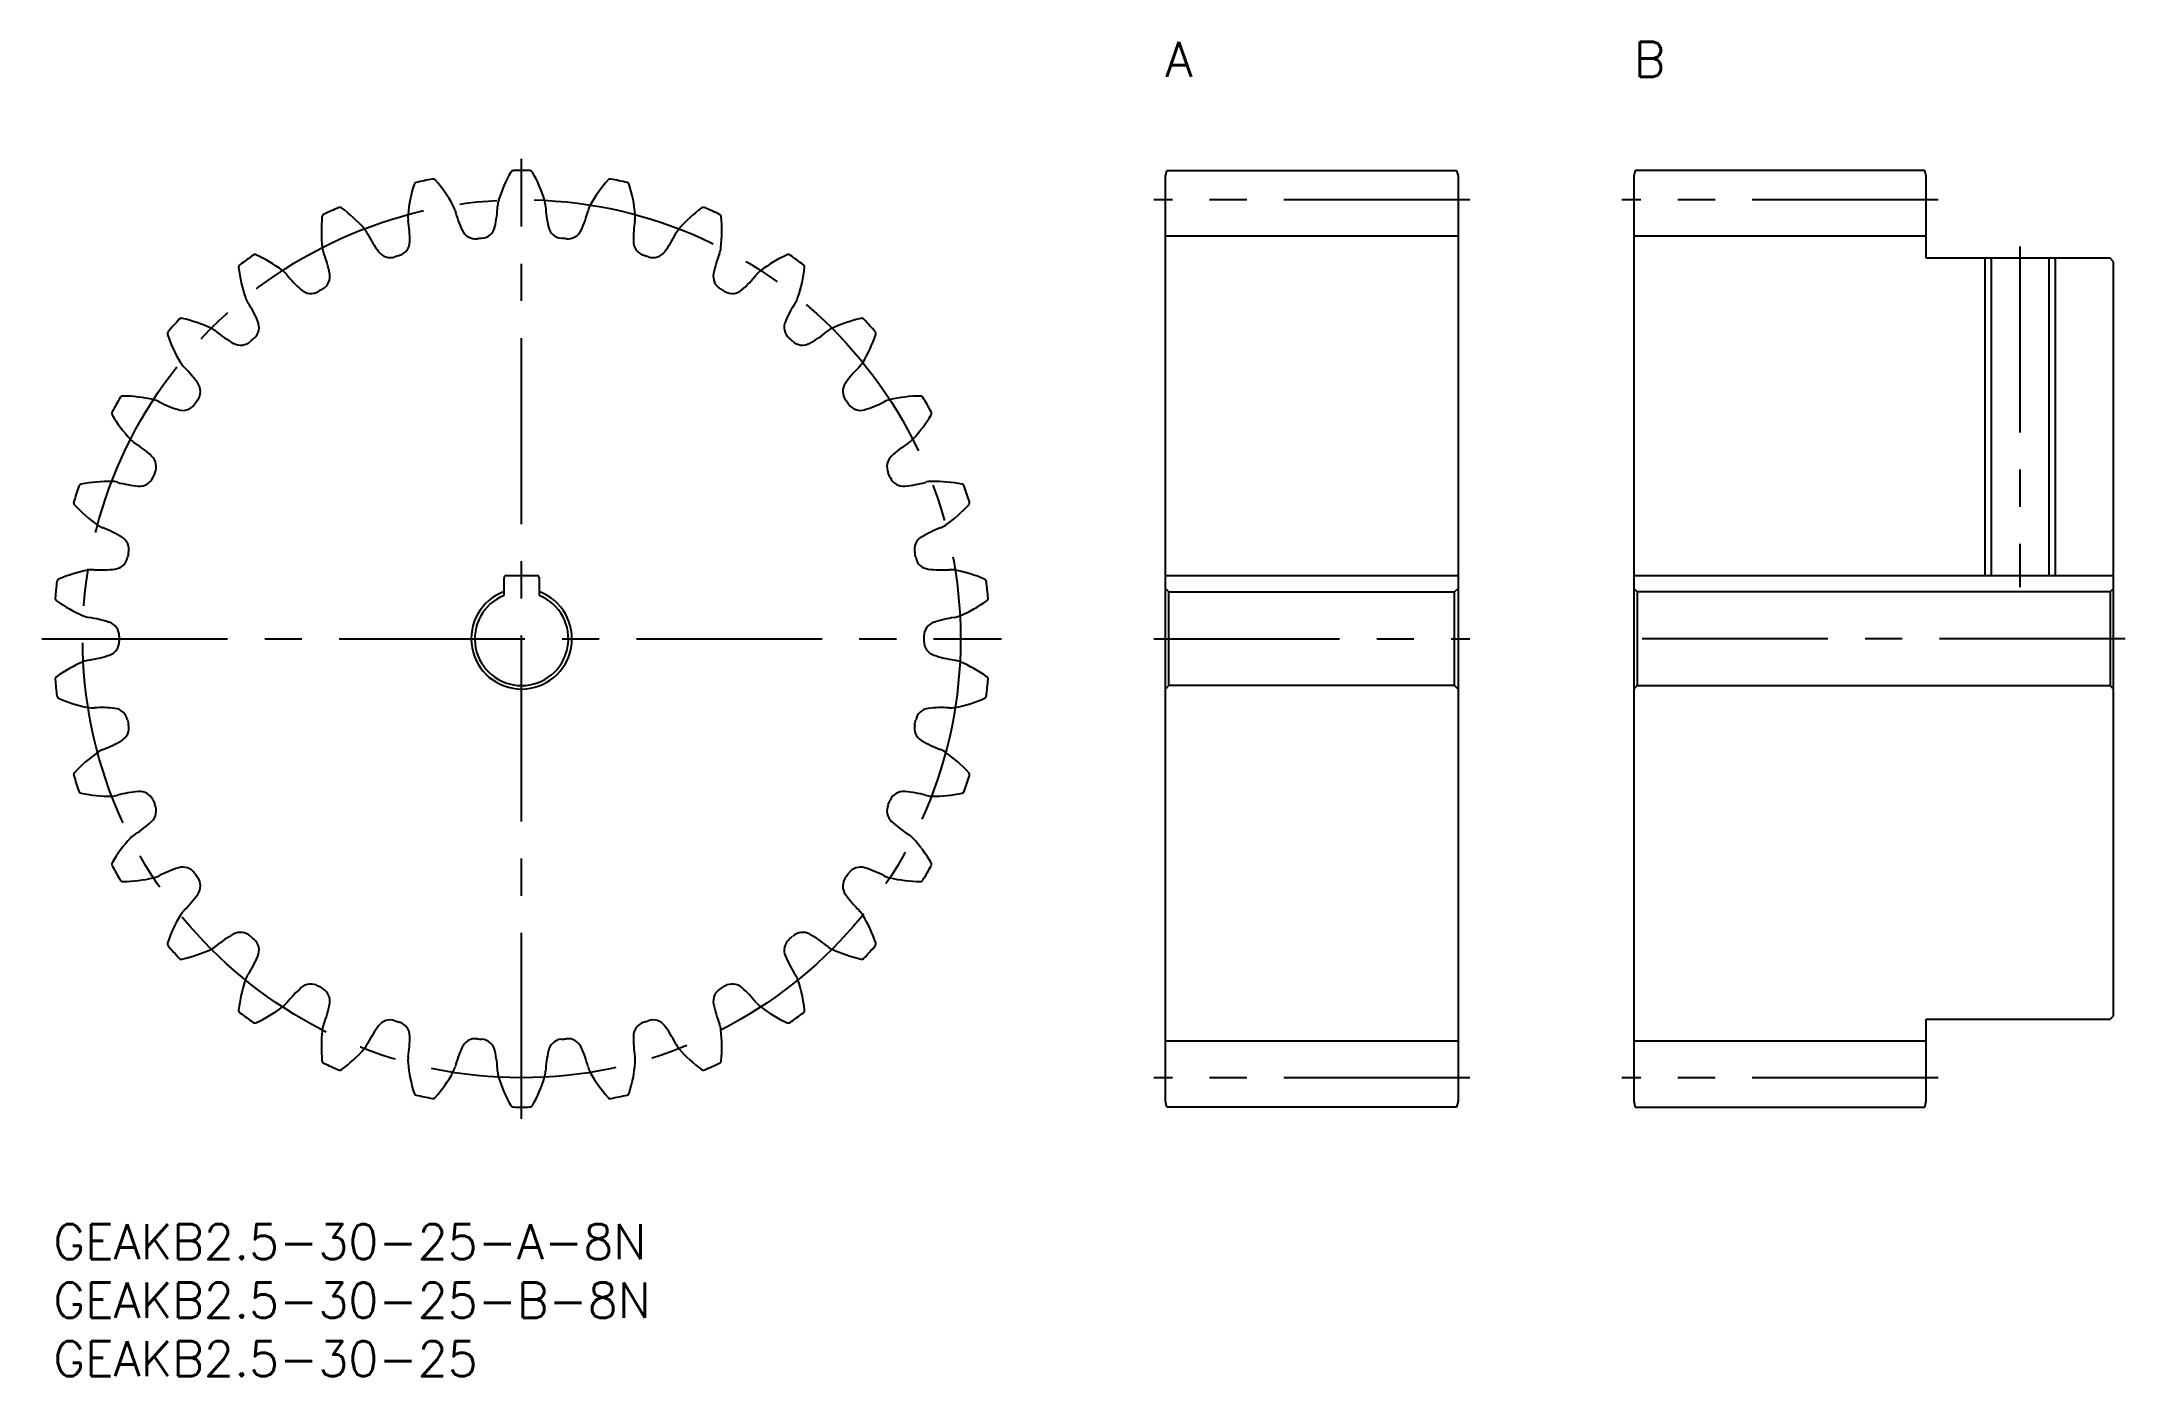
# Model space of a CAD drawing. Extents: x -1 to 177, y -13 to 101.
import ezdxf

# ---------------------------------------------------------------- set-up
doc = ezdxf.new("R2010")
doc.units = 0
doc.header["$LTSCALE"] = 0.5
doc.linetypes.add('CENTER', pattern=[50.8, 31.75, -6.35, 6.35, -6.35])
for name, color, linetype in [('MSM_CENTER', 1, 'CENTER'), ('MSM_CONTINUOUS', 7, 'CONTINUOUS'), ('MSM_NARROW', 5, 'CONTINUOUS'), ('MSM_PART_NUMBER', 7, 'CONTINUOUS')]:
    doc.layers.add(name, color=color, linetype=linetype)
doc.styles.get("Standard").update_dxf_attribs({"font": 'txt.shx', "height": 1, "bigfont": 'bigfont.shx'})

# ---------------------------------------------------------------- blocks, each defined once
blk = doc.blocks.new('*U2')
at = {"layer": 'MSM_PART_NUMBER'}
blk.add_text('GEAKB2.5-30-25-A-8N', height=3, dxfattribs=at).set_placement((0, -3))
blk = doc.blocks.new('*U3')
at = {"layer": 'MSM_PART_NUMBER'}
blk.add_text('GEAKB2.5-30-25-B-8N', height=3, dxfattribs=at).set_placement((0, -8))
blk = doc.blocks.new('*U5')
at = {"layer": 'MSM_PART_NUMBER'}
blk.add_text('GEAKB2.5-30-25', height=3, dxfattribs=at).set_placement((0, -13))
blk = doc.blocks.new('*U6')
at = {"layer": 'MSM_PART_NUMBER'}
blk.add_text('A', height=3, dxfattribs=at).set_placement((95, 98))
blk = doc.blocks.new('*U7')
at = {"layer": 'MSM_PART_NUMBER'}
blk.add_text('B', height=3, dxfattribs=at).set_placement((135, 98))

msp = doc.modelspace()

# ---------------------------------------------------------------- linework, layer by layer
at = {"layer": 'MSM_CENTER'}
for p, q in [((40, 9), (40, 91)), ((121, 87.5), (94, 87.5)), ((161, 87.5), (134, 87.5)), ((168, 83.5), (168, 54.4)), ((-1, 50), (81, 50)), ((94, 50), (121, 50)), ((177, 50), (134, 50)), ((121, 12.5), (94, 12.5)), ((161, 12.5), (134, 12.5))]:
    msp.add_line(p, q, dxfattribs=at)
msp.add_circle((40, 50), 37.5, dxfattribs=at)
at = {"layer": 'MSM_CONTINUOUS'}
for p, q in [((95, 89.5), (95.13, 90)), ((95, 10.5), (95, 89.5)), ((95.13, 90), (119.87, 90)), ((119.87, 90), (120, 89.5)), ((120, 89.5), (120, 10.5)), ((135.13, 90), (135, 89.5)), ((135, 89.5), (135, 10.5)), ((159.87, 90), (135.13, 90)), ((160, 89.5), (159.87, 90)), ((160, 82.5), (160, 89.5)), ((120, 84.38), (95, 84.38)), ((160, 84.38), (135, 84.38)), ((175.7, 82.5), (160, 82.5)), ((165.54, 82.5), (165.54, 55.4)), ((170.46, 82.5), (170.46, 55.4)), ((176, 82.2), (175.7, 82.5)), ((176, 17.8), (176, 82.2)), ((38.5, 53.71), (38.5, 55.2)), ((38.7, 55.4), (41.3, 55.4)), ((41.5, 55.2), (41.5, 53.71)), ((95, 55.4), (120, 55.4)), ((135, 55.4), (176, 55.4)), ((95.3, 54), (95, 54.3)), ((95.3, 46), (95.3, 54)), ((95.3, 54), (119.7, 54)), ((120, 54.3), (119.7, 54)), ((119.7, 46), (119.7, 54)), ((135, 54.3), (135.3, 54)), ((135.3, 54), (135.3, 46)), ((175.7, 54), (135.3, 54)), ((175.7, 54), (176, 54.3)), ((175.7, 54), (175.7, 46)), ((95, 45.7), (95.3, 46)), ((119.7, 46), (95.3, 46)), ((119.7, 46), (120, 45.7)), ((135.3, 46), (135, 45.7)), ((135.3, 46), (175.7, 46)), ((176, 45.7), (175.7, 46)), ((175.7, 17.5), (176, 17.8)), ((160, 10.5), (160, 17.5)), ((160, 17.5), (175.7, 17.5)), ((120, 15.62), (95, 15.62)), ((160, 15.62), (135, 15.62)), ((95.13, 10), (95, 10.5)), ((119.87, 10), (95.13, 10)), ((120, 10.5), (119.87, 10)), ((135, 10.5), (135.13, 10)), ((135.13, 10), (159.87, 10)), ((159.87, 10), (160, 10.5))]:
    msp.add_line(p, q, dxfattribs=at)
for centre, radius, start, end in [((40, 50), 40, 100.9858, 103.0142), ((32.43, 89.02), 0.25, 41.5989, 100.9858), ((23.64, 81.22), 12, 29, 41.5989), ((49.51, 83.94), 12, 150.4011, 163), ((39.3, 89.74), 0.25, 91.0142, 150.4011), ((40, 50), 40, 88.9858, 91.0142), ((40.7, 89.74), 0.25, 29.5989, 88.9858), ((30.49, 83.94), 12, 17, 29.5989), ((56.36, 81.22), 12, 138.4011, 151), ((47.57, 89.02), 0.25, 79.0142, 138.4011), ((40, 50), 40, 76.9858, 79.0142), ((42.25, 85.18), 12, 162.4011, 175), ((31.05, 88.73), 0.25, 103.0142, 162.4011), ((40, 86.85), 2.05, 163, 177.4383), ((40, 86.85), 2.05, 2.5617, 17), ((48.95, 88.73), 0.25, 17.5989, 76.9857), ((37.75, 85.18), 12, 5, 17.5989), ((34.89, 84.88), 12, 174.4011, 187), ((23.19, 86.02), 0.25, 115.0142, 174.4011), ((40, 50), 40, 112.9858, 115.0142), ((24.48, 86.59), 0.25, 53.5989, 112.9858), ((17.5, 77.14), 12, 41, 53.5989), ((32.34, 86.04), 2.05, 175, 189.4383), ((20.45, 84.07), 10, 359.2219, 9.4383), ((32.34, 86.04), 2.05, 14.5617, 29), ((44, 89.07), 10, 194.5617, 204.7781), ((27.96, 87.39), 10, 347.2219, 357.4383), ((52.04, 87.39), 10, 182.5617, 192.7781), ((36, 89.07), 10, 335.2219, 345.4383), ((47.66, 86.04), 2.05, 151, 165.4383), ((59.55, 84.07), 10, 170.5617, 180.7781), ((47.66, 86.04), 2.05, 350.5617, 5), ((62.5, 77.14), 12, 126.4011, 139), ((55.52, 86.59), 0.25, 67.0142, 126.4011), ((40, 50), 40, 64.9858, 67.0142), ((56.81, 86.02), 0.25, 5.5989, 64.9857), ((45.11, 84.88), 12, 353, 5.5989), ((25.01, 83.66), 2.05, 26.5617, 41), ((35.79, 89.05), 10, 206.5617, 216.7781), ((29.2, 83.95), 1.25, 287.6494, 359.2219), ((36.06, 85.41), 1.25, 204.7781, 276.3506), ((40, 50), 34.37, 95.6494, 96.3506), ((36.49, 85.45), 1.25, 275.6494, 347.2219), ((43.51, 85.45), 1.25, 192.7781, 264.3506), ((40, 50), 34.38, 83.6494, 84.3506), ((43.94, 85.41), 1.25, 263.6494, 335.2219), ((50.8, 83.95), 1.25, 180.7781, 252.3506), ((44.21, 89.05), 10, 323.2219, 333.4383), ((54.99, 83.66), 2.05, 139, 153.4383), ((16.07, 81.74), 0.25, 127.0142, 186.4011), ((40, 50), 40, 124.9858, 127.0142), ((17.21, 82.57), 0.25, 65.599, 124.9857), ((12.35, 71.87), 12, 53, 65.5989), ((25.01, 83.66), 2.05, 187, 201.4383), ((13.79, 79.26), 10, 11.2219, 21.4383), ((28.78, 83.81), 1.25, 216.7781, 288.3506), ((40, 50), 34.37, 107.6494, 108.3506), ((40, 50), 34.37, 71.6494, 72.3506), ((51.22, 83.81), 1.25, 251.6494, 323.2219), ((66.21, 79.26), 10, 158.5617, 168.7781), ((54.99, 83.66), 2.05, 338.5617, 353), ((67.65, 71.87), 12, 114.4011, 127), ((62.79, 82.57), 0.25, 55.0142, 114.4011), ((40, 50), 40, 52.9858, 55.0142), ((63.93, 81.74), 0.25, 353.5989, 52.9857), ((27.75, 83.05), 12, 186.4011, 199), ((18.34, 79.81), 2.05, 38.5617, 53), ((27.77, 87.32), 10, 218.5617, 228.7781), ((22.38, 80.96), 1.25, 299.6494, 11.2219), ((57.62, 80.96), 1.25, 168.7781, 240.3506), ((52.23, 87.32), 10, 311.2219, 321.4383), ((61.66, 79.81), 2.05, 127, 141.4383), ((52.25, 83.05), 12, 341, 353.5989), ((18.34, 79.81), 2.05, 199, 213.4383), ((8.28, 73.17), 10, 23.2219, 33.4383), ((22, 80.74), 1.25, 228.7781, 300.3506), ((40, 50), 34.38, 119.6494, 120.3506), ((40, 50), 34.38, 59.6494, 60.3506), ((58, 80.74), 1.25, 239.6494, 311.2219), ((71.72, 73.17), 10, 146.5617, 156.7781), ((61.66, 79.81), 2.05, 326.5617, 341), ((40, 50), 40, 136.9858, 139.0142), ((10.94, 77.12), 0.25, 77.5989, 136.9858), ((8.41, 65.64), 12, 65, 77.5989), ((16.32, 76.62), 1.25, 311.6494, 23.2219), ((63.68, 76.62), 1.25, 156.7781, 228.3506), ((71.59, 65.64), 12, 102.4011, 115), ((69.06, 77.12), 0.25, 43.0142, 102.4011), ((40, 50), 40, 40.9858, 43.0142), ((9.99, 76.07), 0.25, 139.0142, 198.4011), ((21.14, 79.78), 12, 198.4011, 211), ((12.62, 74.66), 2.05, 50.5617, 65), ((20.27, 83.96), 10, 230.5617, 240.7781), ((16, 76.33), 1.25, 240.7781, 312.3506), ((40, 50), 34.38, 131.6494, 132.3506), ((40, 50), 34.38, 47.6494, 48.3506), ((64, 76.33), 1.25, 227.6494, 299.2219), ((59.73, 83.96), 10, 299.2219, 309.4383), ((67.38, 74.66), 2.05, 115, 129.4383), ((58.86, 79.78), 12, 329, 341.5989), ((70.01, 76.07), 0.25, 341.5989, 40.9857), ((12.62, 74.66), 2.05, 211, 225.4383), ((4.16, 66.07), 10, 35.2219, 45.4383), ((75.84, 66.07), 10, 134.5617, 144.7781), ((67.38, 74.66), 2.05, 314.5617, 329), ((11.31, 71.12), 1.25, 323.6494, 35.2219), ((68.69, 71.12), 1.25, 144.7781, 216.3506), ((40, 50), 40, 148.9858, 151.0142), ((5.93, 70.48), 0.25, 89.5989, 148.9858), ((5.85, 58.73), 12, 77, 89.5989), ((8.09, 68.42), 2.05, 62.5617, 77), ((13.64, 79.12), 10, 242.5617, 252.7781), ((11.05, 70.76), 1.25, 252.7781, 324.3506), ((40, 50), 34.37, 143.6494, 144.3506), ((40, 50), 34.37, 35.6494, 36.3506), ((68.95, 70.76), 1.25, 215.6494, 287.2219), ((66.36, 79.12), 10, 287.2219, 297.4383), ((71.91, 68.42), 2.05, 103, 117.4383), ((74.15, 58.73), 12, 90.4011, 103), ((74.07, 70.48), 0.25, 31.0142, 90.4011), ((40, 50), 40, 28.9858, 31.0142), ((5.23, 69.26), 0.25, 151.0142, 210.4011), ((15.36, 75.21), 12, 210.4011, 223), ((64.64, 75.21), 12, 317, 329.5989), ((74.77, 69.26), 0.25, 329.599, 28.9857), ((8.09, 68.42), 2.05, 223, 237.4383), ((1.6, 58.27), 10, 47.2219, 57.4383), ((78.4, 58.27), 10, 122.5617, 132.7781), ((71.91, 68.42), 2.05, 302.5617, 317), ((7.54, 64.69), 1.25, 335.6494, 47.2219), ((40, 50), 34.38, 155.6494, 156.3506), ((72.46, 64.69), 1.25, 132.7781, 204.3506), ((40, 50), 34.37, 23.6494, 24.3506), ((40, 50), 40, 160.9858, 163.0142), ((2.42, 62.95), 0.25, 101.599, 160.9858), ((4.78, 51.44), 12, 89, 101.5989), ((4.95, 61.39), 2.05, 74.5617, 89), ((8.16, 73), 10, 254.5617, 264.7781), ((7.37, 64.29), 1.25, 264.7781, 336.3506), ((72.63, 64.29), 1.25, 203.6494, 275.2219), ((71.84, 73), 10, 275.2219, 285.4383), ((75.05, 61.39), 2.05, 91, 105.4383), ((75.22, 51.44), 12, 78.4011, 91), ((77.58, 62.95), 0.25, 19.0142, 78.4011), ((40, 50), 40, 16.9858, 19.0142), ((1.98, 61.61), 0.25, 163.0142, 222.4011), ((10.66, 69.54), 12, 222.4011, 235), ((69.34, 69.54), 12, 305, 317.5989), ((78.02, 61.61), 0.25, 317.5989, 16.9858), ((4.95, 61.39), 2.05, 235, 249.4383), ((0.72, 50.1), 10, 59.2219, 69.4383), ((79.28, 50.1), 10, 110.5617, 120.7781), ((75.05, 61.39), 2.05, 290.5617, 305), ((5.2, 57.62), 1.25, 347.6494, 59.2219), ((40, 50), 34.37, 167.6494, 168.3506), ((74.8, 57.62), 1.25, 120.7781, 192.3506), ((40, 50), 34.38, 11.6494, 12.3506), ((5.25, 44.09), 12, 101, 113.5989), ((3.35, 53.85), 2.05, 86.5617, 101), ((4.08, 65.88), 10, 266.5617, 276.7781), ((5.11, 57.19), 1.25, 276.7781, 348.3506), ((38.7, 55.2), 0.2, 90, 180), ((41.3, 55.2), 0.2, 0, 90), ((74.89, 57.19), 1.25, 191.6494, 263.2219), ((75.92, 65.88), 10, 263.2219, 273.4383), ((76.65, 53.85), 2.05, 79, 93.4383), ((74.75, 44.09), 12, 66.4011, 79), ((40, 50), 40, 172.9858, 175.0142), ((0.4, 53.45), 0.25, 175.0142, 234.4011), ((0.55, 54.85), 0.25, 113.5989, 172.9858), ((40, 50), 4.3, 110.4162, 69.5838), ((40, 50), 4, 112.0243, 67.9757), ((79.45, 54.85), 0.25, 7.0142, 66.4011), ((40, 50), 40, 4.9858, 7.0142), ((79.6, 53.45), 0.25, 305.5989, 4.9858), ((7.24, 63.01), 12, 234.4011, 247), ((3.35, 53.85), 2.05, 247, 261.4383), ((1.56, 41.93), 10, 71.2219, 81.4383), ((78.44, 41.93), 10, 98.5617, 108.7781), ((76.65, 53.85), 2.05, 278.5617, 293), ((72.76, 63.01), 12, 293, 305.5989), ((4.38, 50.22), 1.25, 359.6494, 71.2219), ((40, 50), 34.38, 179.6494, 180.3506), ((75.62, 50.22), 1.25, 108.7781, 180.3506), ((40, 50), 34.38, 359.6494, 0.3506), ((3.35, 46.15), 2.05, 98.5617, 113), ((1.56, 58.07), 10, 278.5617, 288.7781), ((4.38, 49.78), 1.25, 288.7781, 0.3506), ((75.62, 49.78), 1.25, 179.6494, 251.2219), ((78.44, 58.07), 10, 251.2219, 261.4383), ((76.65, 46.15), 2.05, 67, 81.4383), ((0.4, 46.55), 0.25, 125.5989, 184.9858), ((40, 50), 40, 184.9858, 187.0142), ((7.24, 36.99), 12, 113, 125.5989), ((72.76, 36.99), 12, 54.4011, 67), ((40, 50), 40, 352.9858, 355.0142), ((79.6, 46.55), 0.25, 355.0142, 54.4011), ((0.55, 45.15), 0.25, 187.0142, 246.4011), ((5.25, 55.91), 12, 246.4011, 259), ((74.75, 55.91), 12, 281, 293.5989), ((79.45, 45.15), 0.25, 293.5989, 352.9858), ((3.35, 46.15), 2.05, 259, 273.4383), ((4.08, 34.12), 10, 83.2219, 93.4383), ((5.11, 42.81), 1.25, 11.6494, 83.2219), ((40, 50), 34.37, 191.6494, 192.3506), ((40, 50), 34.37, 347.6494, 348.3506), ((74.89, 42.81), 1.25, 96.7781, 168.3506), ((75.92, 34.12), 10, 86.5617, 96.7781), ((76.65, 46.15), 2.05, 266.5617, 281), ((0.72, 49.9), 10, 290.5617, 300.7781), ((5.2, 42.38), 1.25, 300.7781, 12.3506), ((74.8, 42.38), 1.25, 167.6494, 239.2219), ((79.28, 49.9), 10, 239.2219, 249.4383), ((10.66, 30.46), 12, 125, 137.5989), ((4.95, 38.61), 2.05, 110.5617, 125), ((75.05, 38.61), 2.05, 55, 69.4383), ((69.34, 30.46), 12, 42.4011, 55), ((1.98, 38.39), 0.25, 137.5989, 196.9858), ((40, 50), 40, 196.9858, 199.0142), ((40, 50), 40, 340.9858, 343.0142), ((78.02, 38.39), 0.25, 343.0142, 42.4011), ((2.42, 37.05), 0.25, 199.0142, 258.4011), ((4.78, 48.56), 12, 258.4011, 271), ((4.95, 38.61), 2.05, 271, 285.4383), ((8.16, 27), 10, 95.2219, 105.4383), ((7.37, 35.71), 1.25, 23.6494, 95.2219), ((7.54, 35.31), 1.25, 312.7781, 24.3506), ((40, 50), 34.37, 203.6494, 204.3506), ((72.46, 35.31), 1.25, 155.6494, 227.2219), ((40, 50), 34.37, 335.6494, 336.3506), ((72.63, 35.71), 1.25, 84.7781, 156.3506), ((71.84, 27), 10, 74.5617, 84.7781), ((75.05, 38.61), 2.05, 254.5617, 269), ((75.22, 48.56), 12, 269, 281.5989), ((77.58, 37.05), 0.25, 281.5989, 340.9858), ((1.6, 41.73), 10, 302.5617, 312.7781), ((78.4, 41.73), 10, 227.2219, 237.4383), ((15.36, 24.79), 12, 137, 149.5989), ((8.09, 31.58), 2.05, 122.5617, 137), ((71.91, 31.58), 2.05, 43, 57.4383), ((64.64, 24.79), 12, 30.4011, 43), ((5.23, 30.74), 0.25, 149.5989, 208.9858), ((40, 50), 40, 208.9858, 211.0142), ((13.64, 20.88), 10, 107.2219, 117.4383), ((11.05, 29.24), 1.25, 35.6494, 107.2219), ((68.95, 29.24), 1.25, 72.7781, 144.3506), ((66.36, 20.88), 10, 62.5617, 72.7781), ((40, 50), 40, 328.9858, 331.0142), ((74.77, 30.74), 0.25, 331.0142, 30.4011), ((5.93, 29.52), 0.25, 211.0142, 270.4011), ((5.85, 41.27), 12, 270.4011, 283), ((8.09, 31.58), 2.05, 283, 297.4383), ((40, 50), 34.37, 215.6494, 216.3506), ((11.31, 28.88), 1.25, 324.7781, 36.3506), ((68.69, 28.88), 1.25, 143.6494, 215.2219), ((40, 50), 34.37, 323.6494, 324.3506), ((71.91, 31.58), 2.05, 242.5617, 257), ((74.15, 41.27), 12, 257, 269.5989), ((74.07, 29.52), 0.25, 269.5989, 328.9858), ((12.62, 25.34), 2.05, 134.5617, 149), ((4.16, 33.93), 10, 314.5617, 324.7781), ((75.84, 33.93), 10, 215.2219, 225.4383), ((67.38, 25.34), 2.05, 31, 45.4383), ((21.14, 20.22), 12, 149, 161.5989), ((16, 23.67), 1.25, 47.6494, 119.2219), ((64, 23.67), 1.25, 60.7781, 132.3506), ((58.86, 20.22), 12, 18.4011, 31), ((9.99, 23.93), 0.25, 161.5989, 220.9858), ((40, 50), 40, 220.9858, 223.0142), ((8.41, 34.36), 12, 282.4011, 295), ((12.62, 25.34), 2.05, 295, 309.4383), ((20.27, 16.04), 10, 119.2219, 129.4383), ((40, 50), 34.38, 227.6494, 228.3506), ((16.32, 23.38), 1.25, 336.7781, 48.3506), ((63.68, 23.38), 1.25, 131.6494, 203.2219), ((40, 50), 34.37, 311.6494, 312.3506), ((59.73, 16.04), 10, 50.5617, 60.7781), ((67.38, 25.34), 2.05, 230.5617, 245), ((71.59, 34.36), 12, 245, 257.5989), ((40, 50), 40, 316.9858, 319.0142), ((70.01, 23.93), 0.25, 319.0142, 18.4011), ((10.94, 22.88), 0.25, 223.0142, 282.4011), ((8.28, 26.83), 10, 326.5617, 336.7781), ((71.72, 26.83), 10, 203.2219, 213.4383), ((69.06, 22.88), 0.25, 257.5989, 316.9858), ((27.75, 16.95), 12, 161, 173.5989), ((18.34, 20.19), 2.05, 146.5617, 161), ((27.77, 12.68), 10, 131.2219, 141.4383), ((22, 19.26), 1.25, 59.6494, 131.2219), ((40, 50), 34.37, 239.6494, 240.3506), ((22.38, 19.04), 1.25, 348.7781, 60.3506), ((57.62, 19.04), 1.25, 119.6494, 191.2219), ((40, 50), 34.37, 299.6494, 300.3506), ((58, 19.26), 1.25, 48.7781, 120.3506), ((52.23, 12.68), 10, 38.5617, 48.7781), ((61.66, 20.19), 2.05, 19, 33.4383), ((52.25, 16.95), 12, 6.4011, 19), ((16.07, 18.26), 0.25, 173.5989, 232.9858), ((40, 50), 40, 232.9858, 235.0142), ((12.35, 28.13), 12, 294.4011, 307), ((18.34, 20.19), 2.05, 307, 321.4383), ((13.79, 20.74), 10, 338.5617, 348.7781), ((66.21, 20.74), 10, 191.2219, 201.4383), ((61.66, 20.19), 2.05, 218.5617, 233), ((67.65, 28.13), 12, 233, 245.5989), ((40, 50), 40, 304.9858, 307.0142), ((63.93, 18.26), 0.25, 307.0142, 6.4011), ((17.21, 17.43), 0.25, 235.0142, 294.4011), ((34.89, 15.12), 12, 173, 185.5989), ((25.01, 16.34), 2.05, 158.5617, 173), ((35.79, 10.95), 10, 143.2219, 153.4383), ((28.78, 16.19), 1.25, 71.6494, 143.2219), ((40, 50), 34.37, 251.6494, 252.3506), ((29.2, 16.05), 1.25, 0.7781, 72.3506), ((20.45, 15.93), 10, 350.5617, 0.7781), ((50.8, 16.05), 1.25, 107.6494, 179.2219), ((59.55, 15.93), 10, 179.2219, 189.4383), ((40, 50), 34.38, 287.6494, 288.3506), ((51.22, 16.19), 1.25, 36.7781, 108.3506), ((44.21, 10.95), 10, 26.5617, 36.7781), ((54.99, 16.34), 2.05, 7, 21.4383), ((45.11, 15.12), 12, 354.4011, 7), ((62.79, 17.43), 0.25, 245.5989, 304.9858), ((17.5, 22.86), 12, 306.4011, 319), ((25.01, 16.34), 2.05, 319, 333.4383), ((32.34, 13.96), 2.05, 170.5617, 185), ((44, 10.93), 10, 155.2219, 165.4383), ((36.06, 14.59), 1.25, 83.6494, 155.2219), ((40, 50), 34.38, 263.6494, 264.3506), ((36.49, 14.55), 1.25, 12.7781, 84.3506), ((27.96, 12.61), 10, 2.5617, 12.7781), ((52.04, 12.61), 10, 167.2219, 177.4383), ((43.51, 14.55), 1.25, 95.6494, 167.2219), ((40, 50), 34.38, 275.6494, 276.3506), ((43.94, 14.59), 1.25, 24.7781, 96.3506), ((36, 10.93), 10, 14.5617, 24.7781), ((47.66, 13.96), 2.05, 355, 9.4383), ((54.99, 16.34), 2.05, 206.5617, 221), ((62.5, 22.86), 12, 221, 233.5989), ((23.19, 13.98), 0.25, 185.5989, 244.9858), ((40, 50), 40, 244.9858, 247.0142), ((24.48, 13.41), 0.25, 247.0142, 306.4011), ((42.25, 14.82), 12, 185, 197.5989), ((23.64, 18.78), 12, 318.4011, 331), ((32.34, 13.96), 2.05, 331, 345.4383), ((40, 13.15), 2.05, 182.5617, 197), ((49.51, 16.06), 12, 197, 209.5989), ((30.49, 16.06), 12, 330.4011, 343), ((40, 13.15), 2.05, 343, 357.4383), ((47.66, 13.96), 2.05, 194.5617, 209), ((56.36, 18.78), 12, 209, 221.5989), ((37.75, 14.82), 12, 342.4011, 355), ((55.52, 13.41), 0.25, 233.5989, 292.9857), ((40, 50), 40, 292.9858, 295.0142), ((56.81, 13.98), 0.25, 295.0142, 354.4011), ((31.05, 11.27), 0.25, 197.5989, 256.9858), ((40, 50), 40, 256.9858, 259.0142), ((32.43, 10.98), 0.25, 259.0142, 318.4011), ((47.57, 10.98), 0.25, 221.5989, 280.9858), ((40, 50), 40, 280.9858, 283.0142), ((48.95, 11.27), 0.25, 283.0142, 342.4011), ((39.3, 10.26), 0.25, 209.5989, 268.9858), ((40, 50), 40, 268.9858, 271.0142), ((40.7, 10.26), 0.25, 271.0142, 330.4011)]:
    msp.add_arc(centre, radius, start, end, dxfattribs=at)
at = {"layer": 'MSM_NARROW'}
for p, q in [((165, 82.5), (165, 55.4)), ((171, 82.5), (171, 55.4))]:
    msp.add_line(p, q, dxfattribs=at)

# ---------------------------------------------------------------- block references
at = {"layer": 'MSM_CONTINUOUS'}
for name in ['*U6', '*U7', '*U2', '*U3', '*U5']:
    msp.add_blockref(name, (0, 0), dxfattribs=at)

doc.saveas('drawing.dxf')
